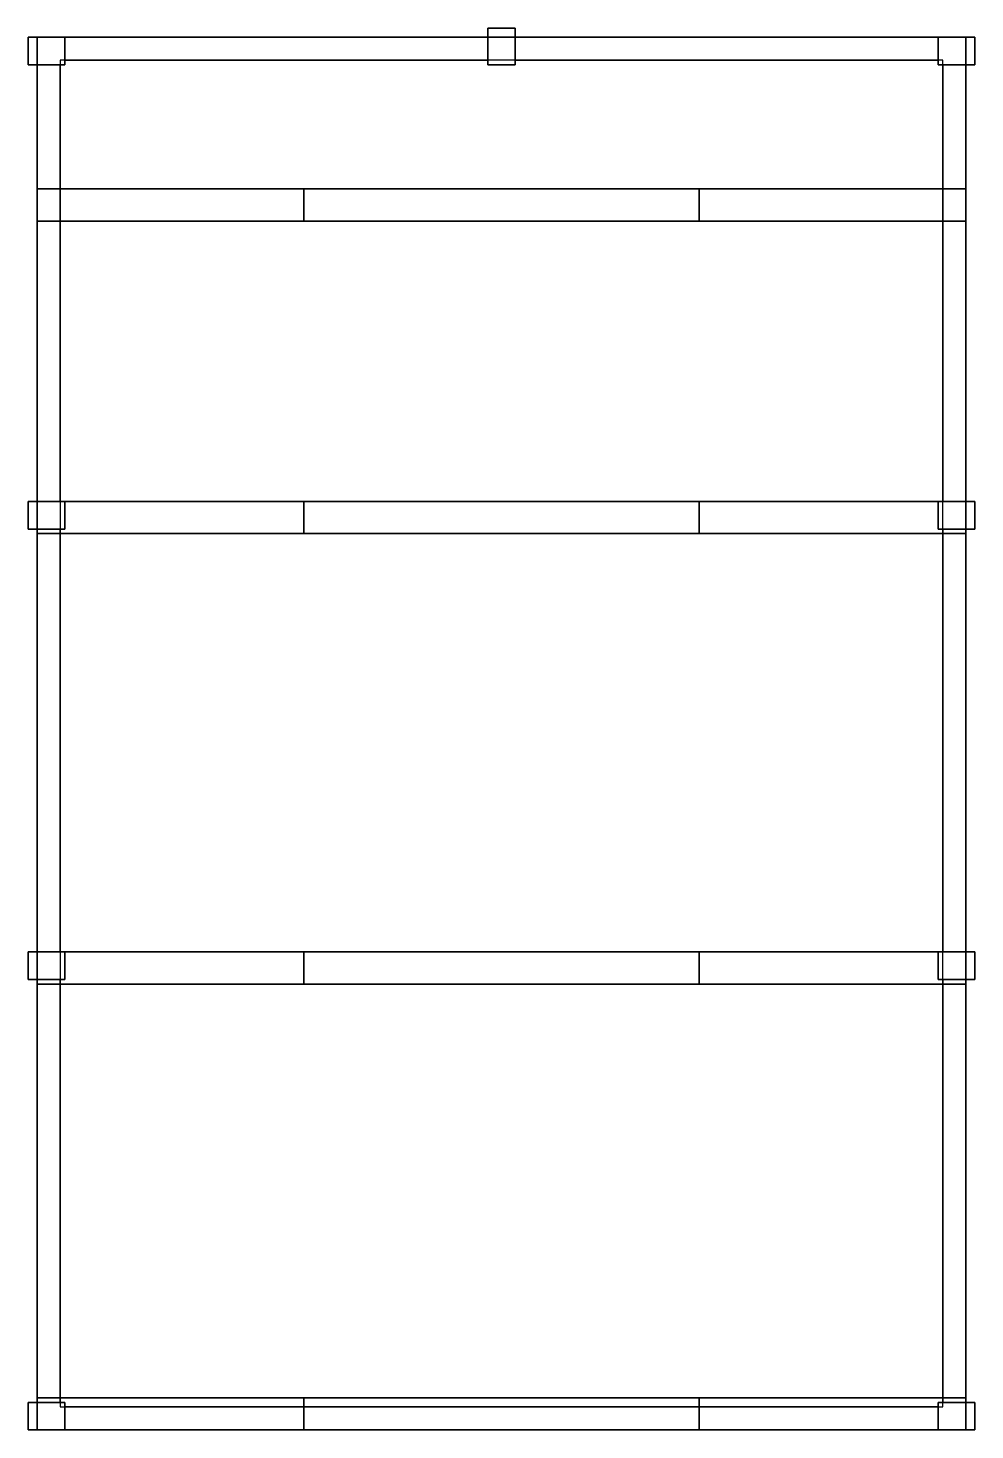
# Model space of a CAD drawing. Extents: x -1.03 to 1.03, y 0.25 to 3.3.
import ezdxf

# ---------------------------------------------------------------- set-up
doc = ezdxf.new("R2010")
doc.units = 0
doc.layers.add('CARGO_PLATFORM', color=3, linetype='CONTINUOUS')

msp = doc.modelspace()

# ---------------------------------------------------------------- linework, layer by layer
at = {"layer": 'CARGO_PLATFORM'}
for points in [[(-0.03, 3.3, 1.02), (-0.03, 3.3, 1.59), (0.03, 3.3, 1.59), (0.03, 3.3, 1.02)], [(-0.03, 3.28, 1.02), (-0.03, 3.28, 1.59), (-0.03, 3.3, 1.59), (-0.03, 3.3, 1.02)], [(0.03, 3.22, 1.59), (0.03, 3.3, 1.59), (-0.03, 3.3, 1.59), (-0.03, 3.22, 1.59)], [(0.03, 3.3, 1.02), (0.03, 3.3, 1.59), (0.03, 3.28, 1.59), (0.03, 3.28, 1.02)], [(-1.03, 3.28, 1.02), (-1.03, 3.28, 1.59), (-0.03, 3.28, 1.59), (-0.03, 3.28, 1.02)], [(-1.03, 3.22, 1.02), (-1.03, 3.22, 1.59), (-1.03, 3.28, 1.59), (-1.03, 3.28, 1.02)], [(-0.95, 3.28, 1.59), (-1.03, 3.28, 1.59), (-1.03, 3.22, 1.59), (-0.95, 3.22, 1.59)], [(-1.01, 3.28, 0.97), (-1.01, 0.25, 0.97), (-1.01, 0.25, 1.02), (-1.01, 3.28, 1.02)], [(1.01, 3.28, 1.02), (1.01, 3.28, 0.97), (-1.01, 3.28, 0.97), (-1.01, 3.28, 1.02)], [(1.01, 3.28, 0.97), (1.01, 0.25, 0.97), (-1.01, 0.25, 0.97), (-1.01, 3.28, 0.97)], [(-0.03, 3.23, 1.59), (-0.03, 3.28, 1.59), (-0.95, 3.28, 1.59), (-0.95, 3.23, 1.59)], [(0.95, 3.23, 1.59), (0.95, 3.28, 1.59), (0.03, 3.28, 1.59), (0.03, 3.23, 1.59)], [(0.03, 3.28, 1.02), (0.03, 3.28, 1.59), (1.03, 3.28, 1.59), (1.03, 3.28, 1.02)], [(0.95, 3.22, 1.59), (1.03, 3.22, 1.59), (1.03, 3.28, 1.59), (0.95, 3.28, 1.59)], [(1.01, 0.25, 1.02), (1.01, 0.25, 0.97), (1.01, 3.28, 0.97), (1.01, 3.28, 1.02)], [(1.03, 3.28, 1.02), (1.03, 3.28, 1.59), (1.03, 3.22, 1.59), (1.03, 3.22, 1.02)], [(-1.01, 3.22, 1.02), (-1.01, 3.22, 1.59), (-1.03, 3.22, 1.59), (-1.03, 3.22, 1.02)], [(-0.96, 3.22, 1.59), (-1.01, 3.22, 1.59), (-1.01, 2.27, 1.59), (-0.96, 2.27, 1.59)], [(-1.01, 3.22, 1.59), (-1.01, 3.22, 1.02), (-1.01, 2.27, 1.02), (-1.01, 2.27, 1.59)], [(-0.96, 3.23, 1.02), (-0.96, 0.3, 1.02), (0.96, 0.3, 1.02), (0.96, 3.23, 1.02)], [(-0.95, 3.22, 1.02), (-0.95, 3.22, 1.59), (-0.96, 3.22, 1.59), (-0.96, 3.22, 1.02)], [(-0.96, 3.22, 1.02), (-0.96, 3.22, 1.59), (-0.96, 2.27, 1.59), (-0.96, 2.27, 1.02)], [(-0.95, 3.23, 1.02), (-0.95, 3.23, 1.59), (-0.95, 3.22, 1.59), (-0.95, 3.22, 1.02)], [(-0.03, 3.23, 1.02), (-0.03, 3.23, 1.59), (-0.95, 3.23, 1.59), (-0.95, 3.23, 1.02)], [(-0.03, 3.22, 1.02), (-0.03, 3.22, 1.59), (-0.03, 3.23, 1.59), (-0.03, 3.23, 1.02)], [(0.03, 3.22, 1.02), (0.03, 3.22, 1.59), (-0.03, 3.22, 1.59), (-0.03, 3.22, 1.02)], [(0.03, 3.23, 1.02), (0.03, 3.23, 1.59), (0.03, 3.22, 1.59), (0.03, 3.22, 1.02)], [(0.95, 3.23, 1.02), (0.95, 3.23, 1.59), (0.03, 3.23, 1.59), (0.03, 3.23, 1.02)], [(0.95, 3.22, 1.02), (0.95, 3.22, 1.59), (0.95, 3.23, 1.59), (0.95, 3.23, 1.02)], [(0.96, 3.22, 1.02), (0.96, 3.22, 1.59), (0.95, 3.22, 1.59), (0.95, 3.22, 1.02)], [(0.96, 2.27, 1.59), (1.01, 2.27, 1.59), (1.01, 3.22, 1.59), (0.96, 3.22, 1.59)], [(0.96, 2.27, 1.02), (0.96, 2.27, 1.59), (0.96, 3.22, 1.59), (0.96, 3.22, 1.02)], [(1.03, 3.22, 1.02), (1.03, 3.22, 1.59), (1.01, 3.22, 1.59), (1.01, 3.22, 1.02)], [(1.01, 2.27, 1.59), (1.01, 2.27, 1.02), (1.01, 3.22, 1.02), (1.01, 3.22, 1.59)], [(-0.43, 2.95, 0.69), (-1.01, 2.95, 0.9), (1.01, 2.95, 0.9), (0.43, 2.95, 0.69)], [(-0.43, 2.88, 0.69), (-1.01, 2.88, 0.9), (-1.01, 2.95, 0.9), (-0.43, 2.95, 0.69)], [(-1.01, 2.95, 0.9), (-1.01, 2.95, 0.97), (1.01, 2.95, 0.97), (1.01, 2.95, 0.9)], [(-1.01, 2.88, 0.9), (-1.01, 2.88, 0.97), (-1.01, 2.95, 0.97), (-1.01, 2.95, 0.9)], [(0.43, 2.95, 0.69), (0.43, 2.88, 0.69), (-0.43, 2.88, 0.69), (-0.43, 2.95, 0.69)], [(1.01, 2.95, 0.9), (1.01, 2.88, 0.9), (0.43, 2.88, 0.69), (0.43, 2.95, 0.69)], [(1.01, 2.95, 0.97), (1.01, 2.88, 0.97), (1.01, 2.88, 0.9), (1.01, 2.95, 0.9)], [(0.43, 2.88, 0.69), (1.01, 2.88, 0.9), (-1.01, 2.88, 0.9), (-0.43, 2.88, 0.69)], [(1.01, 2.88, 0.9), (1.01, 2.88, 0.97), (-1.01, 2.88, 0.97), (-1.01, 2.88, 0.9)], [(-1.03, 2.21, 1.02), (-1.03, 2.21, 1.59), (-1.03, 2.27, 1.59), (-1.03, 2.27, 1.02)], [(-1.03, 2.27, 1.02), (-1.03, 2.27, 1.59), (-1.01, 2.27, 1.59), (-1.01, 2.27, 1.02)], [(-0.95, 2.27, 1.59), (-1.03, 2.27, 1.59), (-1.03, 2.21, 1.59), (-0.95, 2.21, 1.59)], [(-1.01, 2.2, 0.9), (-1.01, 2.2, 0.97), (-1.01, 2.27, 0.97), (-1.01, 2.27, 0.9)], [(-1.01, 2.27, 0.9), (-1.01, 2.27, 0.97), (1.01, 2.27, 0.97), (1.01, 2.27, 0.9)], [(-0.43, 2.2, 0.69), (-1.01, 2.2, 0.9), (-1.01, 2.27, 0.9), (-0.43, 2.27, 0.69)], [(-0.43, 2.27, 0.69), (-1.01, 2.27, 0.9), (1.01, 2.27, 0.9), (0.43, 2.27, 0.69)], [(-0.96, 2.27, 1.02), (-0.96, 2.27, 1.59), (-0.95, 2.27, 1.59), (-0.95, 2.27, 1.02)], [(-0.95, 2.27, 1.02), (-0.95, 2.27, 1.59), (-0.95, 2.21, 1.59), (-0.95, 2.21, 1.02)], [(0.43, 2.27, 0.69), (0.43, 2.2, 0.69), (-0.43, 2.2, 0.69), (-0.43, 2.27, 0.69)], [(1.01, 2.27, 0.9), (1.01, 2.2, 0.9), (0.43, 2.2, 0.69), (0.43, 2.27, 0.69)], [(0.95, 2.21, 1.02), (0.95, 2.21, 1.59), (0.95, 2.27, 1.59), (0.95, 2.27, 1.02)], [(0.95, 2.27, 1.02), (0.95, 2.27, 1.59), (0.96, 2.27, 1.59), (0.96, 2.27, 1.02)], [(0.95, 2.21, 1.59), (1.03, 2.21, 1.59), (1.03, 2.27, 1.59), (0.95, 2.27, 1.59)], [(1.01, 2.27, 0.97), (1.01, 2.2, 0.97), (1.01, 2.2, 0.9), (1.01, 2.27, 0.9)], [(1.01, 2.27, 1.02), (1.01, 2.27, 1.59), (1.03, 2.27, 1.59), (1.03, 2.27, 1.02)], [(1.03, 2.27, 1.02), (1.03, 2.27, 1.59), (1.03, 2.21, 1.59), (1.03, 2.21, 1.02)], [(-1.01, 2.21, 1.02), (-1.01, 2.21, 1.59), (-1.03, 2.21, 1.59), (-1.03, 2.21, 1.02)], [(-0.96, 2.21, 1.59), (-1.01, 2.21, 1.59), (-1.01, 1.29, 1.59), (-0.96, 1.29, 1.59)], [(-1.01, 2.21, 1.59), (-1.01, 2.21, 1.02), (-1.01, 1.29, 1.02), (-1.01, 1.29, 1.59)], [(1.01, 2.2, 0.9), (1.01, 2.2, 0.97), (-1.01, 2.2, 0.97), (-1.01, 2.2, 0.9)], [(0.43, 2.2, 0.69), (1.01, 2.2, 0.9), (-1.01, 2.2, 0.9), (-0.43, 2.2, 0.69)], [(-0.95, 2.21, 1.02), (-0.95, 2.21, 1.59), (-0.96, 2.21, 1.59), (-0.96, 2.21, 1.02)], [(-0.96, 2.21, 1.02), (-0.96, 2.21, 1.59), (-0.96, 1.29, 1.59), (-0.96, 1.29, 1.02)], [(0.96, 2.21, 1.02), (0.96, 2.21, 1.59), (0.95, 2.21, 1.59), (0.95, 2.21, 1.02)], [(0.96, 1.29, 1.59), (1.01, 1.29, 1.59), (1.01, 2.21, 1.59), (0.96, 2.21, 1.59)], [(0.96, 1.29, 1.02), (0.96, 1.29, 1.59), (0.96, 2.21, 1.59), (0.96, 2.21, 1.02)], [(1.03, 2.21, 1.02), (1.03, 2.21, 1.59), (1.01, 2.21, 1.59), (1.01, 2.21, 1.02)], [(1.01, 1.29, 1.59), (1.01, 1.29, 1.02), (1.01, 2.21, 1.02), (1.01, 2.21, 1.59)], [(-1.03, 1.29, 1.02), (-1.03, 1.29, 1.59), (-1.01, 1.29, 1.59), (-1.01, 1.29, 1.02)], [(-1.03, 1.23, 1.02), (-1.03, 1.23, 1.59), (-1.03, 1.29, 1.59), (-1.03, 1.29, 1.02)], [(-0.95, 1.29, 1.59), (-1.03, 1.29, 1.59), (-1.03, 1.23, 1.59), (-0.95, 1.23, 1.59)], [(-0.43, 1.29, 0.69), (-1.01, 1.29, 0.9), (1.01, 1.29, 0.9), (0.43, 1.29, 0.69)], [(-0.43, 1.22, 0.69), (-1.01, 1.22, 0.9), (-1.01, 1.29, 0.9), (-0.43, 1.29, 0.69)], [(-1.01, 1.29, 0.9), (-1.01, 1.29, 0.97), (1.01, 1.29, 0.97), (1.01, 1.29, 0.9)], [(-1.01, 1.22, 0.9), (-1.01, 1.22, 0.97), (-1.01, 1.29, 0.97), (-1.01, 1.29, 0.9)], [(-0.96, 1.29, 1.02), (-0.96, 1.29, 1.59), (-0.95, 1.29, 1.59), (-0.95, 1.29, 1.02)], [(-0.95, 1.29, 1.02), (-0.95, 1.29, 1.59), (-0.95, 1.23, 1.59), (-0.95, 1.23, 1.02)], [(0.43, 1.29, 0.69), (0.43, 1.22, 0.69), (-0.43, 1.22, 0.69), (-0.43, 1.29, 0.69)], [(1.01, 1.29, 0.9), (1.01, 1.22, 0.9), (0.43, 1.22, 0.69), (0.43, 1.29, 0.69)], [(0.95, 1.29, 1.02), (0.95, 1.29, 1.59), (0.96, 1.29, 1.59), (0.96, 1.29, 1.02)], [(0.95, 1.23, 1.02), (0.95, 1.23, 1.59), (0.95, 1.29, 1.59), (0.95, 1.29, 1.02)], [(0.95, 1.23, 1.59), (1.03, 1.23, 1.59), (1.03, 1.29, 1.59), (0.95, 1.29, 1.59)], [(1.01, 1.29, 0.97), (1.01, 1.22, 0.97), (1.01, 1.22, 0.9), (1.01, 1.29, 0.9)], [(1.01, 1.29, 1.02), (1.01, 1.29, 1.59), (1.03, 1.29, 1.59), (1.03, 1.29, 1.02)], [(1.03, 1.29, 1.02), (1.03, 1.29, 1.59), (1.03, 1.23, 1.59), (1.03, 1.23, 1.02)], [(-1.01, 1.23, 1.02), (-1.01, 1.23, 1.59), (-1.03, 1.23, 1.59), (-1.03, 1.23, 1.02)], [(-0.96, 1.23, 1.59), (-1.01, 1.23, 1.59), (-1.01, 0.31, 1.59), (-0.96, 0.31, 1.59)], [(-1.01, 1.23, 1.59), (-1.01, 1.23, 1.02), (-1.01, 0.31, 1.02), (-1.01, 0.31, 1.59)], [(-0.95, 1.23, 1.02), (-0.95, 1.23, 1.59), (-0.96, 1.23, 1.59), (-0.96, 1.23, 1.02)], [(-0.96, 1.23, 1.02), (-0.96, 1.23, 1.59), (-0.96, 0.31, 1.59), (-0.96, 0.31, 1.02)], [(0.96, 1.23, 1.02), (0.96, 1.23, 1.59), (0.95, 1.23, 1.59), (0.95, 1.23, 1.02)], [(0.96, 0.31, 1.59), (1.01, 0.31, 1.59), (1.01, 1.23, 1.59), (0.96, 1.23, 1.59)], [(0.96, 0.31, 1.02), (0.96, 0.31, 1.59), (0.96, 1.23, 1.59), (0.96, 1.23, 1.02)], [(1.03, 1.23, 1.02), (1.03, 1.23, 1.59), (1.01, 1.23, 1.59), (1.01, 1.23, 1.02)], [(1.01, 0.31, 1.59), (1.01, 0.31, 1.02), (1.01, 1.23, 1.02), (1.01, 1.23, 1.59)], [(0.43, 1.22, 0.69), (1.01, 1.22, 0.9), (-1.01, 1.22, 0.9), (-0.43, 1.22, 0.69)], [(1.01, 1.22, 0.9), (1.01, 1.22, 0.97), (-1.01, 1.22, 0.97), (-1.01, 1.22, 0.9)], [(-1.03, 0.25, 1.02), (-1.03, 0.25, 1.59), (-1.03, 0.31, 1.59), (-1.03, 0.31, 1.02)], [(-1.03, 0.31, 1.02), (-1.03, 0.31, 1.59), (-1.01, 0.31, 1.59), (-1.01, 0.31, 1.02)], [(-0.95, 0.31, 1.59), (-1.03, 0.31, 1.59), (-1.03, 0.25, 1.59), (-0.95, 0.25, 1.59)], [(-0.43, 0.25, 0.69), (-1.01, 0.25, 0.9), (-1.01, 0.32, 0.9), (-0.43, 0.32, 0.69)], [(-0.43, 0.32, 0.69), (-1.01, 0.32, 0.9), (1.01, 0.32, 0.9), (0.43, 0.32, 0.69)], [(-1.01, 0.32, 0.9), (-1.01, 0.32, 0.97), (1.01, 0.32, 0.97), (1.01, 0.32, 0.9)], [(-1.01, 0.25, 0.9), (-1.01, 0.25, 0.97), (-1.01, 0.32, 0.97), (-1.01, 0.32, 0.9)], [(-0.96, 0.31, 1.02), (-0.96, 0.31, 1.59), (-0.95, 0.31, 1.59), (-0.95, 0.31, 1.02)], [(-0.95, 0.31, 1.02), (-0.95, 0.31, 1.59), (-0.95, 0.3, 1.59), (-0.95, 0.3, 1.02)], [(0.43, 0.32, 0.69), (0.43, 0.25, 0.69), (-0.43, 0.25, 0.69), (-0.43, 0.32, 0.69)], [(1.01, 0.32, 0.9), (1.01, 0.25, 0.9), (0.43, 0.25, 0.69), (0.43, 0.32, 0.69)], [(0.95, 0.31, 1.02), (0.95, 0.31, 1.59), (0.96, 0.31, 1.59), (0.96, 0.31, 1.02)], [(0.95, 0.25, 1.59), (1.03, 0.25, 1.59), (1.03, 0.31, 1.59), (0.95, 0.31, 1.59)], [(0.95, 0.3, 1.02), (0.95, 0.3, 1.59), (0.95, 0.31, 1.59), (0.95, 0.31, 1.02)], [(1.01, 0.32, 0.97), (1.01, 0.25, 0.97), (1.01, 0.25, 0.9), (1.01, 0.32, 0.9)], [(1.01, 0.31, 1.02), (1.01, 0.31, 1.59), (1.03, 0.31, 1.59), (1.03, 0.31, 1.02)], [(1.03, 0.31, 1.02), (1.03, 0.31, 1.59), (1.03, 0.25, 1.59), (1.03, 0.25, 1.02)], [(-0.95, 0.3, 1.59), (-0.95, 0.25, 1.59), (0.95, 0.25, 1.59), (0.95, 0.3, 1.59)], [(-0.95, 0.3, 1.02), (-0.95, 0.3, 1.59), (0.95, 0.3, 1.59), (0.95, 0.3, 1.02)], [(1.03, 0.25, 1.02), (1.03, 0.25, 1.59), (-1.03, 0.25, 1.59), (-1.03, 0.25, 1.02)], [(-1.01, 0.25, 1.02), (-1.01, 0.25, 0.97), (1.01, 0.25, 0.97), (1.01, 0.25, 1.02)], [(0.43, 0.25, 0.69), (1.01, 0.25, 0.9), (-1.01, 0.25, 0.9), (-0.43, 0.25, 0.69)], [(1.01, 0.25, 0.9), (1.01, 0.25, 0.97), (-1.01, 0.25, 0.97), (-1.01, 0.25, 0.9)]]:
    msp.add_3dface(points, dxfattribs=at)

doc.saveas('drawing.dxf')
